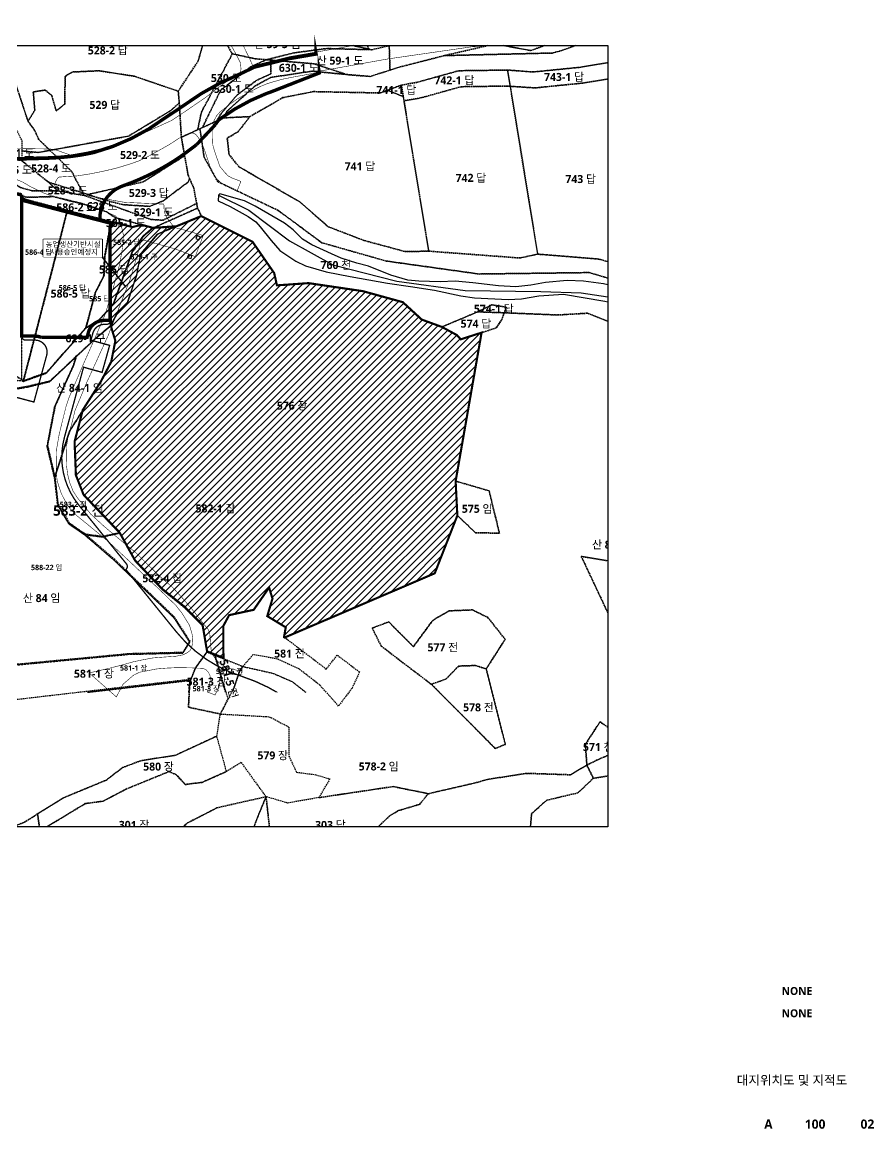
# Model space of a CAD drawing. Header units: millimetres. Extents: x 16229 to 190005487, y 10188 to 455456909.
# Drawn here: x 193436 to 322646, y 10188 to 178141 of the extents above; entities that cross this region are included whole.
import ezdxf
from ezdxf.enums import TextEntityAlignment as Align
from ezdxf.xclip import XClip

# ---------------------------------------------------------------- set-up
doc = ezdxf.new("R2010")
doc.units = ezdxf.units.MM
doc.header["$LTSCALE"] = 50
doc.header["$MEASUREMENT"] = 0
doc.header["$XCLIPFRAME"] = 0
for name, pattern in [('CENTER', [2, 1.25, -0.25, 0.25, -0.25]), ('DASHED', [0.75, 0.5, -0.25]), ('HID', [5, 3, -2])]:
    doc.linetypes.add(name, pattern=pattern)
doc.layers.get('0').update_dxf_attribs({"linetype": 'CONTINUOUS'})
for name, color, linetype in [('-0', 7, 'CONTINUOUS'), ('83', 8, 'CONTINUOUS'), ('A-ANNO-TITL', 7, 'CONTINUOUS'), ('AA200', 7, 'CONTINUOUS'), ('AE340', 7, 'CONTINUOUS'), ('BA001', 5, 'CONTINUOUS'), ('BA002', 7, 'CONTINUOUS'), ('CAA002', 30, 'CONTINUOUS'), ('LSMD_CONT_LDREG_41500', 1, 'CONTINUOUS'), ('Text1', 7, 'CONTINUOUS'), ('가구1', 5, 'CONTINUOUS'), ('건축계획', 7, 'CONTINUOUS'), ('관경', 7, 'CONTINUOUS'), ('연속도_연속지적1', 7, 'CONTINUOUS'), ('지적', 7, 'CONTINUOUS')]:
    doc.layers.add(name, color=color, linetype=linetype)
doc.styles.add('SH_대대리576', font='NanumGothicBold.ttf')

# ---------------------------------------------------------------- blocks, each defined once
blk = doc.blocks.new('A$C3D0067BF')
at = {"layer": '83', "linetype": 'CENTER', "ltscale": 3, "const_width": 500, "elevation": -23480, "flags": 128}
blk.add_lwpolyline([(91824, 24270), (92754, 24379, 0.0218866), (101029, 25787, 0.0958552), (128057, 38926), (133103, 42250), (135120, 43639, -0.0619945), (155638, 55156), (155638, 55156), (161630, 57998), (174309, 61127), (184874, 62947), (184874, 62949), (186105, 55803), (167393, 48474), (166296, 48121, 0.0654406), (148838, 38578, 0.1231331), (146974, 36342), (139873, 28811, -0.0123486), (133185, 23870, -0.019319), (126982, 20044), (126982, 20044, -0.0172252), (121216, 17045), (121216, 17045, -0.0261858), (112092, 13265, 0.3340423), (103455, 242), (90927, 3460), (75018, 7628), (74563, 7932, -0.2069077), (73933, 9389), (73933, 9944, 0.0499299), (70960, 10247), (40929, 10301), (30757, 14069), (26534, 14077), (20678, 13603), (19088, 13474), (3185, 11696), (1537, 11362), (195, 17975), (195, 17978), (216, 17982), (195, 17975), (217, 17982), (218, 17981, -0.0383885), (34133, 22313), (52168, 22810), (54873, 22885), (63054, 23110), (67779, 23240), (81092, 23607), (82885, 23657, 0.0235976), (91824, 24270)], format="xyb", dxfattribs=at)
blk = doc.blocks.new('A$C34E84CA0')
at = {"layer": '83', "linetype": 'ByBlock', "flags": 128}
blk.add_lwpolyline([(136768, 289298, 200, 200, 0), (134475, 289298, 200, 200, 0.3381239), (128687, 284878, 200, 200, 0), (128142, 282882, 200, 200, 0), (110890, 282882, 200, 200, 0.1030068), (108495, 283381, 200, 200, 0), (103494, 283381, 200, 200, 0), (103494, 283381, 200, 200, 0), (103494, 283381, 200, 200, 0), (103494, 283381, 200, 200, 0), (103494, 335165, 200, 200, 0), (104579, 334440, 200, 200, 0), (104579, 334440, 200, 200, 0), (120488, 330272, 200, 200, 0), (137496, 325904, 200, 200, 0), (136769, 324635, 200, 200, 0), (136769, 293998, 200, 200, 0), (136768, 289298, 200, 200, 0)], format="xyseb", close=True, dxfattribs=at)
at = {"layer": '83', "linetype": 'DASHED', "ltscale": 3}
for points in [[(103494, 266732), (103494, 335165), (104579, 334440), (120488, 330272), (115394, 310375), (104026, 266412)], [(120488, 330272), (137496, 325904), (136559, 324268), (134520, 313118), (134177, 305795), (131021, 299632), (127461, 286347), (112633, 269455), (104026, 266412), (115394, 310375)], [(136769, 324635), (136769, 293998), (136769, 293997), (131911, 288880), (127461, 286347), (131021, 299632), (134177, 305795), (134520, 313118), (136559, 324268)], [(136769, 287129), (130844, 282202), (123771, 275549), (113940, 266303), (105715, 264312), (100975, 263486), (95268, 267119), (103494, 266732), (104026, 266412), (112633, 269455), (127461, 286347), (131911, 288880), (136768, 293996)], [(136769, 287129), (138518, 281336), (136958, 273487), (133124, 266155), (126295, 255418), (121342, 247632), (115774, 230272), (113006, 242081), (115832, 256899), (122893, 272477), (123771, 275549), (130844, 282202)], [(64262, 145194), (95268, 267119), (100975, 263486), (105715, 264312), (113940, 266303), (123771, 275549), (122893, 272477), (115832, 256899), (113006, 242081), (115774, 230272), (116927, 220137), (121180, 212987), (126954, 209008), (138182, 199330), (160506, 177864), (166433, 168709), (163838, 164636), (143607, 164146), (94042, 159461), (89625, 145434), (63273, 143113)], [(123733, 231030), (126601, 223723), (140074, 209560), (133563, 208111), (126954, 209008), (121180, 212987), (116927, 220137), (115774, 230272), (121342, 247632), (126295, 255418), (123236, 243543)], [(140074, 209560), (145870, 199093), (156075, 188381), (164176, 181890), (171200, 174827), (172870, 164985), (168488, 158869), (166718, 154407), (89625, 145434), (94042, 159461), (143607, 164146), (163838, 164636), (166433, 168709), (160506, 177864), (138182, 199330), (126954, 209008), (133563, 208111)], [(172870, 164985), (175791, 163814), (180689, 147080), (177787, 141424), (165830, 143958), (166280, 152961), (166718, 154407), (168488, 158869)], [(186430, 159565), (185205, 158184), (182931, 151451), (180689, 147080), (175791, 163814), (179008, 162558)], [(319848, 139121), (314310, 130704), (315242, 122753), (309028, 118636), (292485, 119173), (277875, 116891), (273263, 115576), (255743, 111541), (242600, 114222), (215211, 110782), (218878, 118076), (213704, 119651), (206418, 120610), (203531, 126659), (203593, 137534), (196203, 141412), (177787, 141424), (180689, 147080), (182931, 151451), (185205, 158184), (186430, 159565), (197625, 157052), (204774, 153945), (211667, 148559), (218382, 141072), (235142, 131281), (274117, 135249), (280847, 128489), (284604, 130043)], [(166718, 154407), (166280, 152961), (165830, 143958), (177787, 141424), (176447, 133129), (160934, 125961), (147920, 123909), (141202, 121364), (134914, 116604), (133331, 115948), (118953, 109988), (109249, 103979), (104404, 100849), (101325, 99701), (97612, 90455), (98596, 79064), (107761, 61647), (111425, 60181), (121290, 63832), (105293, 39116), (81634, 22813), (51965, 47913), (66641, 84131), (89625, 145434)], [(44193, 102980), (63273, 143113), (89625, 145434), (66641, 84131), (51965, 47913), (81634, 22813), (79342, 19180), (18073, 50442), (3807, 93806)], [(180097, 119869), (176447, 133129), (177787, 141424), (196203, 141412), (203593, 137534), (203531, 126659), (206418, 120610), (213704, 119651), (218878, 118076), (215211, 110782), (202934, 108045), (194918, 110415), (185631, 123314)], [(176447, 133129), (180097, 119869), (170943, 115804), (164545, 114987), (161275, 118677), (158511, 119836), (142527, 113299), (133826, 108745), (127136, 107827), (110187, 97580), (109249, 103979), (118953, 109988), (133331, 115948), (134914, 116604), (141202, 121364), (147920, 123909), (160934, 125961)], [(194918, 110415), (176504, 106258), (165492, 100581), (144564, 83002), (135948, 69260), (121290, 63832), (111425, 60181), (107761, 61647), (98596, 79064), (97612, 90455), (101325, 99701), (104404, 100849), (109249, 103979), (110187, 97580), (127136, 107827), (133826, 108745), (142527, 113299), (158511, 119836), (161275, 118677), (164545, 114987), (170943, 115804), (180097, 119869), (185631, 123314)], [(317291, 67248), (306597, 65911), (294829, 61762), (294187, 57995), (291562, 52358), (266288, 50212), (257325, 51368), (235731, 60112), (232433, 57825), (223523, 68319), (227183, 69182), (236685, 64508), (237573, 66397), (234671, 71588), (230822, 76940), (227177, 86017), (228570, 91013), (241163, 103167), (244517, 105186), (252458, 107550), (255743, 111541), (273263, 115576), (277875, 116891), (292485, 119173), (309028, 118636), (315242, 122753), (317577, 117326), (311800, 111832), (300115, 109104), (294449, 104040), (293454, 92252), (298085, 81555), (309762, 74356), (315203, 68089)], [(317577, 117326), (330920, 119420), (337664, 117709), (345470, 120062), (350929, 123621), (350475, 119954), (356033, 99871), (359725, 97562), (374584, 80974), (361212, 75353), (357856, 74785), (354383, 75505), (336601, 76270), (332076, 75103), (330061, 71716), (317291, 67248), (315203, 68089), (309762, 74356), (298085, 81555), (293454, 92252), (294449, 104040), (300115, 109104), (311800, 111832)], [(217057, 63377), (205793, 69715), (198215, 80545), (194918, 110415), (202934, 108045), (215211, 110782), (242600, 114222), (255743, 111541), (252458, 107550), (244517, 105186), (241163, 103167), (228570, 91013), (227177, 86017), (230822, 76940), (234671, 71588), (237573, 66397), (236685, 64508), (227183, 69182), (223523, 68319), (232433, 57825), (229919, 56319), (227106, 56173), (222036, 57663)], [(81634, 22813), (105293, 39116), (121290, 63832), (135948, 69260), (144564, 83002), (165492, 100581), (176504, 106258), (194918, 110415), (191943, 103286), (187437, 91107), (184328, 73266), (186717, 63064), (191623, 61514), (96671, 10338), (79342, 19180)], [(194918, 110415), (198215, 80545), (205793, 69715), (217057, 63377), (212802, 61168), (196304, 60036), (186717, 63064), (184328, 73266), (187437, 91107), (191943, 103286)], [(191623, 61514), (196304, 60036), (212802, 61168), (217057, 63377), (222036, 57663), (227106, 56173), (229919, 56319), (232433, 57825), (235731, 60112), (257325, 51368), (266288, 50212), (291562, 52358), (294187, 57995), (305303, 58154), (316131, 58940), (326036, 59838), (331152, 60869), (343620, 61751), (352044, 63750), (363936, 68791), (361212, 75353), (374584, 80974), (377817, 86106), (391869, 86274), (397029, 86008), (390482, 32518), (343646, 16457), (320662, 26848), (291559, 23282), (214782, 16119), (143763, 100), (114836, 1070), (96671, 10338)], [(361212, 75353), (363936, 68791), (352044, 63750), (343620, 61751), (331152, 60869), (326036, 59838), (316131, 58940), (305303, 58154), (294187, 57995), (294829, 61762), (306597, 65911), (317291, 67248), (330061, 71716), (332076, 75103), (336601, 76270), (354383, 75505), (357856, 74785)], [(48980, 2441), (49485, 34414), (96671, 10338), (114836, 1070)], [(167263, 32821), (170669, 20866), (172583, 14664), (144429, 17508), (141555, 17798), (141510, 23599), (155572, 30618), (166592, 35177)], [(166592, 35177), (155572, 30618), (141510, 23599), (141555, 17798), (172583, 14664), (170669, 20866)]]:
    blk.add_lwpolyline(points, close=True, dxfattribs=at)
at = {"layer": '83', "linetype": 'ByBlock', "elevation": -23504, "flags": 128}
blk.add_lwpolyline([(103494, 283381, 200, 200, 0), (103494, 266732, 200, 200, 0), (95268, 267119, 200, 200, 0), (64262, 145194, 200, 200, 0), (63272, 143113, 200, 200, 0), (44193, 102980, 200, 200, 0), (976, 93163, 200, 200, 0), (102, 37780, 200, 200, 0), (44256, 37082, 200, 200, 0), (49485, 34414, 200, 200, 0), (48980, 2441, 200, 200, 0), (114836, 1070, 200, 200, 0), (143763, 100, 200, 200, 0), (178583, 7954, 200, 200, 0), (214782, 16119, 200, 200, 0), (291559, 23282, 200, 200, 0), (320662, 26848, 200, 200, 0), (343646, 16457, 200, 200, 0), (390482, 32518, 200, 200, 0), (397029, 86008, 200, 200, 0), (391869, 86274, 200, 200, 0), (377817, 86106, 200, 200, 0), (374584, 80974, 200, 200, 0), (359725, 97562, 200, 200, 0), (356033, 99871, 200, 200, 0), (350475, 119954, 200, 200, 0), (350929, 123621, 200, 200, 0), (345470, 120062, 200, 200, 0), (337664, 117709, 200, 200, 0), (330920, 119420, 200, 200, 0), (317577, 117326, 200, 200, 0), (315242, 122753, 200, 200, 0), (314310, 130704, 200, 200, 0), (319848, 139121, 200, 200, 0), (284604, 130043, 200, 200, 0), (280847, 128489, 200, 200, 0), (274117, 135249, 200, 200, 0), (235142, 131281, 200, 200, 0), (218382, 141072, 200, 200, 0), (211667, 148559, 200, 200, 0), (204774, 153945, 200, 200, 0), (197625, 157052, 200, 200, 0), (186430, 159565, 200, 200, 0), (179008, 162558, 200, 200, 0), (175791, 163814, 200, 200, 0), (172870, 164985, 200, 200, 0), (171200, 174827, 200, 200, 0), (164176, 181890, 200, 200, 0), (156075, 188381, 200, 200, 0), (145870, 199093, 200, 200, 0), (141882, 206295, 200, 200, 0), (140074, 209560, 200, 200, 0), (126601, 223723, 200, 200, 0), (123733, 231030, 200, 200, 0), (123236, 243543, 200, 200, 0), (126295, 255418, 200, 200, 0), (133124, 266155, 200, 200, 0), (136958, 273487, 200, 200, 0), (138518, 281336, 200, 200, 0), (136769, 287129, 200, 200, 0), (136768, 289298, 200, 200, 0), (136768, 289298, 200, 200, 0), (134475, 289298, 200, 200, 0.3381239), (128687, 284878, 200, 200, 0), (128142, 282882, 200, 200, 0), (110890, 282882, 200, 200, 0.1030068), (108495, 283381, 200, 200, 0), (103494, 283381, 200, 200, 0), (103494, 283381, 200, 200, 0), (103494, 283381, 200, 200, 0), (103494, 283381, 0, 0, 0)], format="xyseb", dxfattribs=at)
at = {"layer": '83', "linetype": 'CENTER', "ltscale": 2, "const_width": 500, "flags": 128}
for points in [[(136768, 289277), (136768, 289277, -0.41042), (135268, 287796), (134475, 287796, 0.3381239), (130134, 284482), (129419, 281865), (136421, 279908), (133595, 269796), (126653, 271735), (119500, 245541, 0.2413826), (124848, 220094), (135409, 207057), (136925, 205185), (142707, 198047, -0.4142136), (142485, 195938), (161481, 172487, 0.1480106), (185933, 155899), (185933, 155899, -0.0991354), (209237, 142717), (215394, 137396, 0.1800891), (254627, 122791), (270483, 122791, -0.0087562), (273284, 122742, -0.0725543), (296007, 118610, -0.0271902), (304084, 115393, -0.0060913), (305843, 114553), (312601, 111223), (336348, 111684), (372488, 75974), (395800, 75974)], [(863, 85926), (52730, 91168), (52092, 97472), (62230, 118795), (67780, 130471), (70302, 135774), (70954, 137145, 0.0487281), (74552, 147113), (85780, 191265, -0.0462646), (91067, 206142), (94029, 212533, 0.0161262), (96512, 218380), (88911, 221087), (99510, 260962), (108060, 258689), (112684, 275622, 0.0031641), (112851, 276249, 0.4906979), (108495, 281880), (104993, 281880, -0.4142136), (103493, 283380), (103493, 283380)]]:
    blk.add_lwpolyline(points, format="xyb", dxfattribs=at)
blk.add_lwpolyline([(49010, 4440), (49010, 4440), (391266, 38926)], dxfattribs=at)
at = {"layer": '83', "linetype": 'DASHED', "ltscale": 3, "style": 'SH_대대리576'}
for s, p in [('586-4 답', (104740, 313841)), ('586-5 답', (117328, 300503)), ('585 답', (128742, 296412)), ('583-2 전', (117697, 219353)), ('588-22 임', (106965, 195692)), ('581-1 장', (140297, 158041)), ('581-5 전', (176247, 156766)), ('581-3 장', (167487, 150288)), ('579 장', (195176, 125513)), ('578-2 임', (243513, 124621)), ('580 장', (147533, 119479)), ('581-2 장', (90543, 104418)), ('301 장', (136027, 93205)), ('303 답', (213033, 89499)), ('301-1 임', (47651, 84674)), ('305-4 답', (269442, 83474)), ('302 장', (191000, 73521)), ('301-2 장', (145044, 58643)), ('301-4 임', (4466, 51601)), ('301-3 임', (262257, 37938)), ('산 89-4 임', (152394, 21682)), ('301-6 임', (71093, 12641))]:
    blk.add_text(s, height=2000, dxfattribs=at).set_placement(p)
blk = doc.blocks.new('사면')
at = {"layer": '가구1', "color": 8, "ltscale": 3, "flags": 128}
blk.add_lwpolyline([(298589.95, 360323.06), (298587.26, 360323.77), (298586.17, 360324.5), (298586.17, 360279.93)], dxfattribs=at)
blk = doc.blocks.new('G$CCDC9CEFE')
at = {"layer": 'AA200', "color": 8, "elevation": 75132, "flags": 128}
for points in [[(91542, 133569), (92022, 133345), (92239, 133781), (91735, 134017)], [(90303, 130773), (90867, 130609), (90992, 131001), (90517, 131201)]]:
    blk.add_lwpolyline(points, close=True, dxfattribs=at)
at = {"layer": 'AE340', "color": 8, "elevation": 75132, "flags": 128}
blk.add_lwpolyline([(87480, 137585), (87263, 137494), (87415, 137133), (87632, 137224)], dxfattribs=at)
at = {"layer": 'BA001', "color": 8, "elevation": 75132, "flags": 128}
blk.add_lwpolyline([(191722, 106145), (189396, 106675), (187174, 107550), (183847, 109723), (182159, 111093), (180609, 112601), (178939, 114558), (178133, 115679), (176770, 118083), (175964, 119201), (174289, 120860), (173479, 121419), (171877, 122167), (169810, 122863), (168246, 123062), (166903, 123205), (166438, 123534), (165689, 123759), (162924, 124020), (157859, 125062), (154628, 126018), (151369, 126927), (148429, 127321), (146044, 127414), (142847, 127092), (140698, 126695), (138517, 126469), (135939, 126633), (132171, 127065), (129592, 127282), (127420, 127185), (124248, 127282), (122669, 127447), (120178, 128167), (116890, 129518), (115160, 129939), (112899, 130659), (111454, 131294), (108563, 132614), (107216, 133449), (105816, 134852), (104564, 135814), (100278, 138291), (98699, 139113), (95076, 140100), (94875, 139924), (94825, 139082), (96612, 138242), (99220, 136809), (100364, 136031), (101007, 135286), (102602, 133273), (103893, 131784), (106226, 130238), (107638, 129531), (110693, 128692), (114208, 128011), (119674, 127016), (123046, 126543), (126569, 125983), (130449, 125131), (132414, 124852), (137366, 124616), (139353, 124727), (141894, 125167), (145493, 125406), (151543, 124384), (153650, 123762), (156316, 122982), (158664, 122607), (160637, 122530), (163998, 122318), (165752, 122250), (168059, 121973), (170177, 121500), (173522, 120309), (174772, 119732), (175349, 119194), (176380, 117504), (176929, 116021), (177802, 113855), (178843, 111949), (180119, 110185), (181413, 108961), (183877, 107306), (188160, 105215), (189481, 104816), (192339, 103993)], dxfattribs=at)
at = {"layer": 'BA002', "color": 8, "elevation": 75132, "flags": 128}
blk.add_lwpolyline([(94875, 139924), (99315, 137741), (105324, 133214), (111648, 129717), (121047, 127283), (131048, 125938), (142150, 125805), (148070, 125581), (165179, 122978), (172399, 121364), (174526, 120136), (175754, 119083), (178169, 114505), (182526, 109403), (187066, 106751), (193265, 105034), (195730, 104935), (201397, 105583), (204285, 105011), (206600, 103592), (209521, 99489)], dxfattribs=at)
at = {"layer": 'LSMD_CONT_LDREG_41500', "color": 7, "linetype": 'Continuous', "const_width": 0.102}
for points in [[(79099, 120791), (80143, 122775), (81551, 124152), (82915, 128226), (83487, 131315)], [(80641, 127145), (79451, 123863), (79099, 123492), (79099, 123493), (79099, 127043)]]:
    blk.add_lwpolyline(points, dxfattribs=at)
at = {"layer": 'LSMD_CONT_LDREG_41500', "color": 1, "linetype": 'Continuous', "const_width": 313}
blk.add_lwpolyline([(79099, 127043), (79099, 123493), (79099, 120791)], dxfattribs=at)
at = {"layer": '건축계획', "color": 8, "linetype": 'ByBlock', "elevation": 75132, "flags": 128}
blk.add_lwpolyline([(65290, 142207, 78.3, 78.3, 0), (66106, 141873, 78.3, 78.3, 0), (67318, 141166, 78.3, 78.3, 0), (69165, 140264, 78.3, 78.3, 0), (71066, 139570, 78.3, 78.3, 0), (72899, 139047, 78.3, 78.3, 0), (74865, 138595, 78.3, 78.3, 0), (76936, 138019, 78.3, 78.3, 0), (79742, 136910, 78.3, 78.3, 0), (80061, 136595, 78.3, 78.3, 0), (80265, 136224, 78.3, 78.3, 0), (80642, 135367, 78.3, 78.3, 0), (80890, 134314, 78.3, 78.3, 0), (80991, 133813, 78.3, 78.3, 0), (81010, 133471, 78.3, 78.3, 0), (80416, 129898, 78.3, 78.3, 0), (79292, 125704, 78.3, 78.3, 0), (78192, 122269, 78.3, 78.3, 0), (76643, 118678, 78.3, 78.3, 0), (75093, 115188, 78.3, 78.3, 0), (72957, 110207, 78.3, 78.3, 0), (72525, 108921, 78.3, 78.3, 0), (71960, 106661, 78.3, 78.3, 0), (71507, 104767, 78.3, 78.3, 0), (71143, 102672, 78.3, 78.3, 0), (71106, 101354, 78.3, 78.3, 0), (71116, 98985, 78.3, 78.3, 0), (71211, 98119, 78.3, 78.3, 0), (71455, 97227, 78.3, 78.3, 0), (71855, 96089, 78.3, 78.3, 0), (72273, 95290, 78.3, 78.3, 0), (72595, 94717, 78.3, 78.3, 0), (72993, 94083, 78.3, 78.3, 0), (73604, 93411, 78.3, 78.3, 0), (74078, 92916, 78.3, 78.3, 0), (75767, 91541, 78.3, 78.3, 0), (78730, 89092, 78.3, 78.3, 0), (82510, 85551, 78.3, 78.3, 0), (86202, 82077, 78.3, 78.3, 0), (88624, 79738, 78.3, 78.3, 0), (89523, 78597, 78.3, 78.3, 0), (90638, 76799, 78.3, 78.3, 0), (91068, 75303, 78.3, 78.3, 0), (91118, 75008, 78.3, 78.3, 0), (91076, 74185, 78.3, 78.3, 0), (90935, 73494, 78.3, 78.3, 0), (90708, 73096, 78.3, 78.3, 0), (90309, 72786, 78.3, 78.3, 0), (89670, 72476, 78.3, 78.3, 0), (88642, 72265, 78.3, 78.3, 0), (86905, 72147, 78.3, 78.3, 0), (85279, 72020, 78.3, 78.3, 0), (83876, 71760, 78.3, 78.3, 0), (82405, 71456, 78.3, 78.3, 0), (80564, 70933, 78.3, 78.3, 0), (78535, 70421, 78.3, 78.3, 0), (75915, 69817, 78.3, 78.3, 0), (79903, 66300, 78.3, 78.3, 0), (80883, 68158, 78.3, 78.3, 0), (82461, 69518, 78.3, 78.3, 0), (83333, 69924, 78.3, 78.3, 0), (85777, 70400, 78.3, 78.3, 0), (87209, 70521, 78.3, 78.3, 0), (88976, 70606, 78.3, 78.3, 0), (91023, 70557, 78.3, 78.3, 0), (92576, 70494, 78.3, 78.3, 0), (93050, 70297, 78.3, 78.3, 0), (93387, 69936, 78.3, 78.3, 0), (93632, 69465, 78.3, 78.3, 0), (93695, 69086, 78.3, 78.3, 0), (93659, 68673, 78.3, 78.3, 0), (93429, 67676, 78.3, 78.3, 0), (93234, 67032, 78.3, 78.3, 0), (94383, 66583, 78.3, 78.3, 0), (95014, 67936, 78.3, 78.3, 0), (95128, 68873, 78.3, 78.3, 0), (95122, 69196, 78.3, 78.3, 0), (95219, 69511, 78.3, 78.3, 0), (95509, 69654, 78.3, 78.3, 0), (96446, 69667, 78.3, 78.3, 0), (97464, 69558, 78.3, 78.3, 0), (98146, 69510, 78.3, 78.3, 0), (98324, 70137, 78.3, 78.3, 0), (97726, 70171, 78.3, 78.3, 0), (96630, 70451, 78.3, 78.3, 0), (95736, 70823, 78.3, 78.3, 0), (94944, 71331, 78.3, 78.3, 0), (94192, 72212, 78.3, 78.3, 0), (93879, 72724, 78.3, 78.3, 0), (93810, 73134, 78.3, 78.3, 0), (93616, 75482, 78.3, 78.3, 0), (93423, 76154, 78.3, 78.3, 0), (92777, 76907, 78.3, 78.3, 0), (91383, 78707, 78.3, 78.3, 0), (89727, 80660, 78.3, 78.3, 0), (88188, 82341, 78.3, 78.3, 0), (86086, 84168, 78.3, 78.3, 0), (82745, 87474, 78.3, 78.3, 0), (79667, 90007, 78.3, 78.3, 0), (78043, 91381, 78.3, 78.3, 0), (76158, 93118, 78.3, 78.3, 0), (74229, 95466, 78.3, 78.3, 0), (73558, 96493, 78.3, 78.3, 0), (73061, 97746, 78.3, 78.3, 0), (72770, 98907, 78.3, 78.3, 0), (72602, 100153, 78.3, 78.3, 0), (72558, 101569, 78.3, 78.3, 0), (72591, 103054, 78.3, 78.3, 0), (72854, 104627, 78.3, 78.3, 0), (73381, 106448, 78.3, 78.3, 0), (73835, 108313, 78.3, 78.3, 0), (75589, 112510, 78.3, 78.3, 0), (77128, 115880, 78.3, 78.3, 0), (78733, 119407, 78.3, 78.3, 0), (80271, 123349, 78.3, 78.3, 0), (81902, 127493, 78.3, 78.3, 0), (82994, 131187, 78.3, 78.3, 0), (83472, 133046, 78.3, 78.3, 0), (83525, 133262, 78.3, 78.3, 0), (83595, 133313, 78.3, 78.3, 0), (83834, 133334, 78.3, 78.3, 0), (84191, 133241, 78.3, 78.3, 0), (88523, 132036, 78.3, 78.3, 0), (91481, 130903, 78.3, 78.3, 0), (92640, 133997, 78.3, 78.3, 0), (89752, 134840, 78.3, 78.3, 0), (88753, 135090, 78.3, 78.3, 0), (88286, 135331, 78.3, 78.3, 0), (87585, 136233, 78.3, 78.3, 0), (87085, 137031, 78.3, 78.3, 0), (86922, 137598, 78.3, 78.3, 0), (86871, 138608, 78.3, 78.3, 0), (81103, 138869, 78.3, 78.3, 0), (76300, 139735, 78.3, 78.3, 0), (75147, 139938, 78.3, 78.3, 0), (73691, 140162, 78.3, 78.3, 0), (72088, 140680, 78.3, 78.3, 0), (71332, 140889, 78.3, 78.3, 0), (70941, 141078, 78.3, 78.3, 0), (70847, 141475, 78.3, 78.3, 0), (71044, 141997, 78.3, 78.3, 0), (71225, 142316, 78.3, 78.3, 0), (71408, 142563, 78.3, 78.3, 0), (72182, 142627, 78.3, 78.3, 0), (74203, 142753, 78.3, 78.3, 0), (76237, 143077, 78.3, 78.3, 0), (78114, 143461, 78.3, 78.3, 0), (79847, 143867, 78.3, 78.3, 0), (81636, 144404, 78.3, 78.3, 0), (83142, 144918, 78.3, 78.3, 0), (84570, 145608, 78.3, 78.3, 0), (86005, 146399, 78.3, 78.3, 0), (87729, 147379, 78.3, 78.3, 0), (89058, 148248, 78.3, 78.3, 0), (90032, 148782, 78.3, 78.3, 0), (90694, 149022, 78.3, 78.3, 0), (91104, 149058, 78.3, 78.3, 0), (91566, 148827, 78.3, 78.3, 0), (91971, 148299, 78.3, 78.3, 0), (92440, 147554, 78.3, 78.3, 0), (92937, 146270, 78.3, 78.3, 0), (93615, 144242, 78.3, 78.3, 0), (93971, 143174, 78.3, 78.3, 0), (94539, 142446, 78.3, 78.3, 0), (95134, 141815, 78.3, 78.3, 0), (95898, 141403, 78.3, 78.3, 0), (97594, 140471, 78.3, 78.3, 0), (98167, 141941, 78.3, 78.3, 0), (96819, 142466, 78.3, 78.3, 0), (96284, 142763, 78.3, 78.3, 0), (95846, 143216, 78.3, 78.3, 0), (95074, 144169, 78.3, 78.3, 0), (94681, 145296, 78.3, 78.3, 0), (94315, 146364, 78.3, 78.3, 0), (94054, 147260, 78.3, 78.3, 0), (93998, 148663, 78.3, 78.3, 0), (93997, 149580, 78.3, 78.3, 0), (94228, 150859, 78.3, 78.3, 0), (94613, 151577, 78.3, 78.3, 0), (95091, 152107, 78.3, 78.3, 0), (96426, 153182, 78.3, 78.3, 0), (97723, 154091, 78.3, 78.3, 0), (99252, 154971, 78.3, 78.3, 0), (101101, 155899, 78.3, 78.3, 0), (102146, 156323, 78.3, 78.3, 0), (104138, 156905, 78.3, 78.3, 0), (105617, 157207, 78.3, 78.3, 0), (108363, 157711, 78.3, 78.3, 0), (109139, 157842, 78.3, 78.3, 0), (109985, 158174, 78.3, 78.3, 0), (109985, 158173, 78.3, 78.3, 0), (111747, 158477, 78.3, 78.3, 0), (118070, 159613, 78.3, 78.3, 0), (119694, 159904, 78.3, 78.3, 0), (125868, 160798, 78.3, 78.3, 0), (132042, 161691, 78.3, 78.3, 0), (136677, 161983, 78.3, 78.3, 0), (140442, 162231, 78.3, 78.3, 0), (144584, 162478, 78.3, 78.3, 0), (148679, 162779, 78.3, 78.3, 0), (152372, 162982, 78.3, 78.3, 0), (155421, 163083, 78.3, 78.3, 0), (158757, 163064, 78.3, 78.3, 0), (159395, 163037, 0, 0, 0), (159379, 163059, 78.3, 78.3, 0), (159392, 165271, 78.3, 78.3, 0)], format="xyseb", dxfattribs=at)
at = {"layer": '건축계획', "color": 8, "linetype": 'ByBlock', "const_width": 78.3, "elevation": 75132, "flags": 128}
blk.add_lwpolyline([(132808, 165271), (132805, 165251), (132689, 164805), (132515, 164626), (119241, 162706), (111256, 161271), (105370, 160257), (100409, 159033), (100003, 158961), (99854, 159029), (99629, 159565), (98123, 162697), (96676, 162001), (96995, 161444), (97769, 160008), (98097, 159349), (98166, 158728), (98185, 158419), (98124, 158001), (97944, 157761), (96682, 157007), (94898, 155734), (92985, 154253), (91461, 153209), (89792, 152060), (87966, 150856), (80367, 147422), (78827, 147003), (77367, 146669), (75721, 146280), (73182, 145830), (73091, 145834), (70917, 146603), (70181, 146694), (63035, 146808)], dxfattribs=at)
at = {"layer": '건축계획', "color": 8, "linetype": 'ByBlock', "const_width": 78.3, "flags": 128}
blk.add_lwpolyline([(72759, 145796, -0.0211357), (69593, 145594), (68892, 145575), (63682, 145431), (61833, 145380)], format="xyb", dxfattribs=at)
at = {"layer": '연속도_연속지적1', "color": 32, "linetype": 'DASHED', "ltscale": 8}
for points in [[(60550, 165271), (60365, 162183), (61263, 158589), (62690, 154655), (66054, 147876), (66039, 146419), (68431, 146183), (70165, 146497), (68542, 148074), (67910, 149444), (66946, 150761), (64606, 157855), (65092, 161978), (67454, 165271)], [(67454, 165271), (65092, 161978), (64606, 157855), (66946, 150761), (67944, 152382), (67716, 155070), (69476, 155344), (70427, 154544), (71083, 152290), (72333, 153294), (72397, 157353), (73415, 157990), (77349, 158170), (82497, 157380), (88986, 155182), (91904, 159609), (92583, 161991), (92055, 163305), (88347, 164759), (85627, 164710), (84047, 164186), (81991, 165141), (78621, 164334), (75447, 165271)], [(91266, 165271), (92055, 163305), (92583, 161991), (91904, 159609), (88986, 155182), (89137, 153434), (89439, 148411), (91828, 149513), (92378, 152087), (96908, 160658), (95047, 163908), (94266, 165271)], [(95258, 164163), (95047, 163908), (96908, 160658), (100244, 159941), (101921, 159797), (105948, 160801), (110759, 161433), (117400, 161264), (116867, 161379), (104939, 163952), (95258, 164163)], [(95496, 165271), (95258, 164163), (104939, 163952), (116867, 161379), (116117, 165271)], [(156166, 164059), (151983, 163609), (145323, 161175), (143891, 160776), (128039, 160401), (121519, 158734), (120044, 158265), (117117, 157337), (114159, 157575), (113719, 157618), (108594, 158111), (102568, 157200), (100224, 155928), (96154, 152273), (95618, 151259), (99496, 151447), (104329, 154233), (108809, 155114), (118628, 154918), (121719, 156080), (123992, 156472), (130128, 158178), (137297, 158276), (141022, 157994), (148035, 158694), (153306, 159567), (156675, 159696), (162455, 159645), (167812, 159594), (167871, 159583), (173079, 158561), (183171, 157184), (189338, 155063), (200749, 152500)], [(116117, 165271), (116867, 161379), (117400, 161264), (119926, 161844), (119840, 164475), (119806, 165271)], [(134683, 165271), (134069, 165148), (126815, 163701), (119840, 164475), (119926, 161844), (120044, 158265), (121519, 158734), (128039, 160401), (135414, 162108), (140992, 163938), (147120, 163441), (146024, 165271)], [(153971, 165271), (150718, 164645), (147120, 163441), (140673, 161141), (135414, 162108), (128039, 160401), (143891, 160776), (145323, 161175), (151983, 163609), (156166, 164059), (161128, 163320), (165726, 162252), (169209, 161903), (170641, 161168), (175380, 161211), (177317, 160565), (180138, 160048), (187068, 159133), (190676, 157978), (196155, 157665)], [(140992, 163938), (135414, 162108), (140673, 161141), (147120, 163441), (140992, 163938)], [(119926, 161844), (117400, 161264), (110759, 161433), (105948, 160801), (101921, 159797), (102584, 159740), (108892, 159196), (113719, 157618), (114159, 157575), (117117, 157337), (120044, 158265), (119926, 161844)], [(96908, 160658), (92378, 152087), (91828, 149513), (92171, 149671), (92522, 149832), (95197, 155312), (99652, 158771), (101921, 159797), (100244, 159941), (96908, 160658)], [(101921, 159797), (99652, 158771), (95197, 155312), (92522, 149832), (94643, 150810), (95280, 151907), (97513, 154515), (100416, 156741), (102558, 157716), (102584, 159740), (101921, 159797)], [(102584, 159740), (102558, 157716), (100416, 156741), (97513, 154515), (95280, 151907), (94643, 150810), (95618, 151259), (96154, 152273), (100224, 155928), (102568, 157200), (108594, 158111), (113719, 157618), (108892, 159196), (102584, 159740)], [(153306, 159567), (148035, 158694), (141022, 157994), (137297, 158276), (137686, 155893), (141308, 155662), (148344, 156366), (153684, 157231), (153306, 159567)], [(77349, 158170), (73415, 157990), (72397, 157353), (72333, 153294), (71083, 152290), (70427, 154544), (69476, 155344), (67716, 155070), (67944, 152382), (66946, 150761), (67910, 149444), (68542, 148074), (70165, 146497), (81687, 148584), (87883, 152338), (89137, 153434), (88986, 155182), (82497, 157380), (77349, 158170)], [(137297, 158276), (130128, 158178), (123992, 156472), (121719, 156080), (121997, 154382), (122098, 153764), (124509, 154179), (130465, 155834), (137223, 155928), (137686, 155893), (137297, 158276)], [(121719, 156080), (119677, 155313), (121997, 154382), (121719, 156080)], [(137223, 155928), (130465, 155834), (124509, 154179), (122098, 153764), (125714, 131702), (139078, 130704), (141703, 131263), (137686, 155893), (137223, 155928)], [(153684, 157231), (148344, 156366), (141308, 155662), (137686, 155893), (141703, 131263), (150645, 130547), (158362, 128368), (153684, 157231)], [(119677, 155313), (118628, 154918), (108809, 155114), (104329, 154233), (99496, 151447), (97755, 149225), (96166, 148286), (96440, 145871), (97907, 144071), (106814, 138933), (110966, 135298), (116186, 133286), (122267, 131643), (125714, 131702), (122098, 153764), (121997, 154382), (119677, 155313)], [(89137, 153434), (87883, 152338), (81687, 148584), (70165, 146497), (73313, 143436), (75010, 140258), (75732, 140019), (83854, 141866), (89920, 145706), (89439, 148411), (89137, 153434)], [(99496, 151447), (95618, 151259), (94643, 150810), (92522, 149832), (92171, 149671), (92773, 145476), (94765, 141903), (103648, 137677), (110034, 132946), (119477, 130254), (133102, 128352), (149263, 128563), (157415, 126133), (167522, 124951), (173185, 123418), (177583, 120267), (183269, 112433), (186740, 109659), (192519, 107663), (201805, 108375), (207096, 106372), (210449, 102686), (213893, 95208), (216264, 92182)], [(193149, 109851), (187127, 111987), (183777, 115345), (178499, 123230), (171009, 126497), (161386, 128583), (158362, 128368), (150645, 130547), (141703, 131263), (139078, 130704), (125714, 131702), (122267, 131643), (116186, 133286), (110966, 135298), (106814, 138933), (97907, 144071), (96440, 145871), (96166, 148286), (97755, 149225), (99496, 151447)], [(92171, 149671), (91828, 149513), (89439, 148411), (89920, 145706), (90433, 142823), (90655, 142329), (91267, 140968), (91686, 138710), (91815, 138014), (92386, 136836), (99891, 133083), (103077, 128481), (103480, 126681), (108109, 127010), (116076, 125832), (121922, 124220), (124712, 121661), (127651, 120588), (132922, 122803), (134997, 123825), (137098, 123490), (136797, 122662), (144599, 122337), (149017, 122600), (153478, 120831), (163073, 121187), (168137, 119864), (171881, 117595), (179841, 107428), (189909, 105006), (190496, 103406), (191784, 101934)], [(216264, 92182), (213893, 95208), (210449, 102686), (207096, 106372), (201805, 108375), (192519, 107663), (186740, 109659), (183269, 112433), (177583, 120267), (173185, 123418), (167522, 124951), (157415, 126133), (149263, 128563), (133102, 128352), (119477, 130254), (110034, 132946), (103648, 137677), (94765, 141903), (92773, 145476), (92171, 149671)], [(70165, 146497), (68431, 146183), (66039, 146419), (66025, 144978), (69927, 141828), (75010, 140258), (73313, 143436), (70165, 146497)], [(58503, 144601), (54219, 142768), (57371, 143293), (58489, 143889), (61775, 142807), (65053, 140303), (66705, 139603), (70659, 139710), (74759, 138735), (78493, 137459), (79760, 136618), (83638, 135569), (85308, 135117), (91815, 138014), (91686, 138710), (86750, 136242), (84946, 136359), (75165, 139894), (71327, 140535), (67497, 140579), (65771, 141054), (62022, 143718), (58503, 144601)], [(61287, 145421), (58503, 144601), (62022, 143718), (65771, 141054), (67497, 140579), (71327, 140535), (69927, 141828), (66025, 144978), (61287, 145421)], [(89920, 145706), (83854, 141866), (75732, 140019), (77990, 139274), (80790, 138530), (84789, 138277), (86755, 139081), (90428, 141846), (90655, 142329), (90433, 142823), (89920, 145706)], [(69927, 141828), (71327, 140535), (75165, 139894), (75010, 140258), (69927, 141828)], [(90655, 142329), (90428, 141846), (86755, 139081), (84789, 138277), (80790, 138530), (77990, 139274), (75732, 140019), (75010, 140258), (75165, 139894), (84946, 136359), (86750, 136242), (91686, 138710), (91267, 140968), (90655, 142329)], [(65612, 139925), (53205, 139751), (53173, 127242), (53176, 117958), (54061, 117490), (61635, 115511), (66299, 112701), (70747, 129904), (72740, 137690), (66515, 139321), (65612, 139925)], [(65053, 140303), (65136, 140242), (65612, 139925), (66515, 139321), (72740, 137690), (79396, 135981), (79760, 136618), (78493, 137459), (74759, 138735), (70659, 139710), (66705, 139603), (65053, 140303)], [(91815, 138014), (85308, 135117), (83873, 133872), (82262, 131591), (79462, 123864), (77210, 121493), (75469, 120502), (69667, 113892), (66299, 112701), (61635, 115511)], [(65105, 111556), (66960, 111879), (70178, 112658), (74025, 116276), (76793, 118880), (79111, 120808), (80150, 122782), (81551, 124152), (82908, 128206), (83477, 131279), (84820, 132856), (85974, 134212), (92386, 136836), (91815, 138014)], [(72740, 137690), (70747, 129904), (66299, 112701), (69667, 113892), (75469, 120502), (76862, 125700), (78097, 128112), (78231, 130978), (79029, 135341), (79396, 135981), (72740, 137690)], [(79760, 136618), (79396, 135981), (82301, 135235), (83638, 135569), (79760, 136618)], [(79396, 135981), (79029, 135341), (78231, 130978), (78097, 128112), (76862, 125700), (75469, 120502), (77210, 121493), (79462, 123864), (82262, 131591), (83873, 133872), (85308, 135117), (83638, 135569), (82301, 135235), (79396, 135981)], [(134997, 123825), (132922, 122803), (136597, 122670), (136797, 122662), (137098, 123490), (134997, 123825)], [(136797, 122662), (136430, 121652), (135608, 120434), (133474, 119750), (129670, 97964), (134577, 96537), (136093, 90317), (132569, 90398), (129921, 92927), (126610, 84460), (104588, 75036), (110696, 70386), (112305, 72430), (115571, 69960), (114471, 67597), (112502, 64963), (109761, 68019), (106750, 70372), (103539, 71854), (99974, 72502), (98065, 70350), (97175, 67715), (96298, 66005), (95162, 63791), (102330, 63395), (105221, 61878), (105197, 57622), (106327, 55255), (109178, 54880), (111203, 54264), (109622, 51520), (120525, 53147), (125668, 52098), (132523, 53677), (134328, 54191), (140045, 55084), (146519, 54874), (148916, 56302), (148698, 59334), (150841, 62643), (152507, 61499), (154199, 58619), (160378, 60825), (148099, 86924), (161244, 84704), (173778, 86678), (181694, 92238), (187320, 96950), (193125, 101550)], [(191784, 101934), (190496, 103406), (189909, 105006), (179841, 107428), (171881, 117595), (168137, 119864), (163073, 121187), (153478, 120831), (149017, 122600), (144599, 122337), (136797, 122662)], [(132922, 122803), (127651, 120588), (129879, 119375), (130413, 118768), (133474, 119750), (135608, 120434), (136430, 121652), (136797, 122662), (136597, 122670), (132922, 122803)], [(79111, 120808), (76793, 118880), (74025, 116276), (73682, 115074), (70919, 108978), (69813, 103180), (70896, 98559), (73075, 105352), (75013, 108399), (77685, 112600), (79185, 115470), (79796, 118541), (79111, 120808)], [(74025, 116276), (70178, 112658), (66960, 111879), (65105, 111556)], [(62392, 70850), (81787, 72683), (89704, 72875), (90719, 74468), (88400, 78051), (79664, 86451), (75271, 90238), (73011, 91795), (71347, 94593), (70896, 98559), (69813, 103180), (70919, 108978), (73682, 115074), (74025, 116276)], [(75013, 108399), (73075, 105352), (70896, 98559), (71347, 94593), (73011, 91795), (75271, 90238), (77857, 89887), (80405, 90454), (75133, 95996), (74010, 98856), (73816, 103752), (75013, 108399)], [(129670, 97964), (129921, 92927), (132569, 90398), (136093, 90317), (134577, 96537), (129670, 97964)], [(187320, 96950), (181694, 92238), (173778, 86678), (161244, 84704), (148099, 86924), (160378, 60825), (162710, 61657), (168731, 66370), (172371, 68308), (180838, 72780), (184639, 74857), (189250, 76201), (191201, 76121), (194877, 77230), (197084, 76415), (200323, 72474), (200973, 72560), (187320, 96950)], [(134406, 77947), (136930, 74751), (134156, 70409), (136961, 59338), (135491, 58730), (126113, 68149), (118774, 73735), (117423, 76399), (119864, 77311), (123470, 73672), (126311, 77533), (128730, 78934), (132144, 79061), (134406, 77947)], [(132144, 79061), (128730, 78934), (126311, 77533), (123470, 73672), (119864, 77311), (117423, 76399), (118774, 73735), (126113, 68149), (128258, 68929), (130110, 70825), (132568, 70910), (134156, 70409), (136930, 74751), (134406, 77947), (132144, 79061)], [(184639, 74857), (180838, 72780), (172371, 68308), (168377, 62118), (159514, 56454), (156841, 56436), (154914, 57431), (154199, 58619), (150710, 57177), (148916, 56302), (149864, 54362), (155085, 55181), (157724, 54511), (160779, 55432), (162915, 56825), (171453, 63261), (173756, 63863), (175675, 65543), (178095, 65813), (182244, 68095), (183966, 69645), (184997, 73614), (184639, 74857)], [(93238, 73011), (91524, 70618), (90831, 68872), (90660, 68306), (90483, 64783), (95162, 63791), (96298, 66005), (94381, 72553), (93238, 73011)], [(132568, 70910), (130110, 70825), (128258, 68929), (126113, 68149), (135491, 58730), (136961, 59338), (134156, 70409), (132568, 70910)], [(90831, 68872), (60663, 65361)], [(57536, 17377), (66794, 23757), (73054, 33429), (69194, 32000), (67760, 32574), (64174, 39389)], [(65242, 47465), (66447, 47914), (68342, 49139), (72140, 51490), (77766, 53822), (78386, 54079), (80846, 55942), (83475, 56938), (88568, 57741), (94638, 60545), (95162, 63791), (90483, 64783), (90660, 68306), (90831, 68872)], [(150841, 62643), (148698, 59334), (148916, 56302), (150710, 57177), (154199, 58619), (152507, 61499), (150841, 62643)], [(94638, 60545), (88568, 57741), (83475, 56938), (80846, 55942), (78386, 54079), (77766, 53822), (72140, 51490), (68342, 49139), (68710, 46635), (75342, 50644), (77960, 51004), (81365, 52786), (87619, 55344), (88701, 54890), (89981, 53446), (92484, 53766), (96066, 55357), (94638, 60545)], [(98232, 56705), (96066, 55357), (92484, 53766), (89981, 53446), (88701, 54890), (87619, 55344), (81365, 52786), (77960, 51004), (75342, 50644), (68710, 46635), (68342, 49139), (66447, 47914), (65242, 47465), (63789, 43847), (64174, 39389), (67760, 32574), (69194, 32000), (73054, 33429), (78790, 35553), (82162, 40930), (90351, 47809), (94660, 50030), (101866, 51657), (98232, 56705)], [(148916, 56302), (146519, 54874), (140045, 55084), (134328, 54191), (132523, 53677), (125668, 52098), (124382, 50536), (121275, 49611), (119962, 48821), (115034, 44065), (114489, 42110), (115916, 38558), (117422, 36464), (118557, 34432), (118210, 33693), (114492, 35522), (113060, 35184), (116546, 31078), (117837, 31973), (126287, 28551), (129794, 28099), (139684, 28939), (140711, 31144), (140963, 32619), (145568, 34242), (149752, 34765), (148935, 35094), (146806, 37547), (142237, 40364), (140424, 44550), (140814, 49163), (143031, 51144), (147604, 52212), (149864, 54362), (148916, 56302)], [(162915, 56825), (160779, 55432), (157724, 54511), (155085, 55181), (149864, 54362), (147604, 52212), (143031, 51144), (140814, 49163), (140424, 44550), (142237, 40364), (146806, 37547), (148935, 35094), (149752, 34765), (154749, 36514), (155538, 37839), (157309, 38296), (164267, 37996), (165626, 37715), (166939, 37937), (172172, 40136), (166357, 46628), (164913, 47531), (162738, 55390), (162915, 56825)], [(120525, 53147), (109622, 51520), (105003, 50730), (101866, 51657), (103156, 39969), (106122, 35731), (110529, 33251), (112478, 31015), (114462, 30432), (115562, 30489), (116546, 31078), (113060, 35184), (114492, 35522), (118210, 33693), (118557, 34432), (117422, 36464), (115916, 38558), (114489, 42110), (115034, 44065), (119962, 48821), (121275, 49611), (124382, 50536), (125668, 52098), (120525, 53147)], [(101866, 51657), (94660, 50030), (90351, 47809), (82162, 40930), (78790, 35553), (73054, 33429), (66794, 23757), (57536, 17377), (56639, 15956), (63421, 12496), (100577, 32522), (98657, 33128), (97722, 37120), (98939, 44102), (100702, 48867), (101866, 51657)], [(101866, 51657), (100702, 48867), (98939, 44102), (97722, 37120), (98657, 33128), (102408, 31943), (108864, 32386), (110529, 33251), (106122, 35731), (103156, 39969), (101866, 51657)]]:
    blk.add_lwpolyline(points, dxfattribs=at)
at = {"layer": '-0', "linetype": 'ByBlock', "xscale": 390.6292005000005, "yscale": 390.6292005000005, "zscale": 390.6292005000005, "rotation": 359.9999999976292}
blk.add_blockref('사면', (-116570364, -140613671, 533), dxfattribs=at)
at = {"layer": 'Text1', "color": 32, "linetype": 'DASHED', "ltscale": 8, "style": 'SH_대대리576'}
for s, height, p in [('산 59-5 임', 1173.9, (103497, 162087)), ('산 58-2 임', 1173.9, (140474, 162473)), ('528-2 답', 1173.9, (78648, 161156)), ('630-1 도', 1173.9, (106673, 158604)), ('산 59-1 도', 1173.9, (112718, 159664)), ('530 도', 1173.9, (96021, 157104)), ('743-1 답', 1173.9, (145568, 157268)), ('530-1 도', 1173.9, (97131, 155514)), ('741-1 답', 1173.9, (120969, 155349)), ('742-1 답', 1173.9, (129485, 156780)), ('529 답', 1173.9, (78206, 153172)), ('527-1 도', 1173.9, (64925, 146090)), ('529-2 도', 1173.9, (83378, 145816)), ('741 답', 1173.9, (115637, 144158)), ('528-5 도', 1173.9, (64590, 143623)), ('528-4 도', 1173.9, (70330, 143843)), ('742 답', 1173.9, (131915, 142462)), ('743 답', 1173.9, (148008, 142283)), ('528-3 도', 1173.9, (72779, 140614)), ('529-3 답', 1173.9, (84665, 140248)), ('586-2 도', 1173.9, (74028, 138136)), ('628 도', 1173.9, (77810, 138314)), ('529-1 도', 1173.9, (85383, 137425)), ('585-1 도', 1173.9, (81289, 135849)), ('585 답', 1173.9, (79605, 129021)), ('586-5 답', 1173.9, (73195, 125483)), ('574-1 답', 1173.9, (135276, 123249)), ('574 답', 1173.9, (132651, 121068)), ('629-1 구', 1173.9, (75380, 118907)), ('산 84-1 임', 1173.9, (74501, 111641)), ('583-2 전', 1500, (74372, 93636)), ('575 임', 1173.9, (132832, 93900)), ('산 87 임', 1173.9, (152415, 88648)), ('산 84 임', 1173.9, (68943, 80801)), ('581 전', 1173.9, (105298, 72658)), ('577 전', 1173.9, (127787, 73573)), ('581-1 장', 1173.9, (76618, 69706)), ('581-3 장', 1173.9, (93143, 68541)), ('578 전', 1173.9, (133014, 64766)), ('571 천', 1173.9, (150597, 58964)), ('579 장', 1173.9, (102844, 57719)), ('580 장', 1173.9, (86088, 56075)), ('578-2 임', 1173.9, (118379, 56097)), ('301 장', 1173.9, (82504, 47518)), ('303 답', 1173.9, (111303, 47510))]:
    blk.add_text(s, height=height, dxfattribs=at).set_placement(p, align=Align.MIDDLE_CENTER)
blk.add_text('581-5 전', height=1173.9, rotation=286.20066, dxfattribs=at).set_placement((96400, 68953), align=Align.MIDDLE_CENTER)

msp = doc.modelspace()

# ---------------------------------------------------------------- hatches: boundary and pattern name
at = {"transparency": 33554687}
h = msp.add_hatch(dxfattribs=at)
h.set_pattern_fill('ANSI31', color=5, scale=5000, style=0)
h.set_pattern_definition([(45, (-147819831.9, -177482451.5), (-441.9417382, 441.9417382), [])])
h.paths.add_polyline_path([(210131, 143276), (208682, 139277), (207876, 136972), (207261, 135274), (206897, 134925), (206897, 132165), (207946, 134158), (209433, 135574), (210138, 137680), (210836, 139767), (211139, 141384), (211425, 142945), (212813, 144575), (213973, 145988), (216398, 147136), (213282, 146924), (211799, 145637)])
at = {"layer": '지적'}
h = msp.add_hatch(dxfattribs=at)
h.set_pattern_fill('ANSI31', color=130, scale=6075, style=0)
h.set_pattern_definition([(45, (-119839837.8, -143884750.84), (-536.959212, 536.959212), [])])
h.paths.add_polyline_path([(221748, 123869), (221631, 130426), (234081, 113883), (233427, 86297), (233159, 84803), (233238, 84742), (256030, 94496), (259457, 103260), (259197, 108472), (263134, 131020), (259966, 130004), (259414, 130633), (257108, 131888), (254066, 132998), (251179, 135646), (245128, 137315), (236882, 138534), (232091, 138194), (231674, 140057), (228377, 144820), (220609, 148704), (213973, 145988), (211389, 142953), (210800, 139773), (209396, 135577), (207946, 134158), (206870, 132115), (207579, 129769), (206947, 126590), (205394, 123621), (202628, 119272), (201390, 114463), (201591, 109395), (221003, 106738), (221303, 111589), (222149, 114275), (222132, 116286), (221177, 117572), (220439, 121437)])
h.paths.add_polyline_path([(234081, 113883), (221631, 130426), (221748, 123869), (220439, 121437), (221177, 117572), (222132, 116286), (222149, 114275), (221303, 111589), (221003, 106738), (201591, 109395), (202752, 106436), (208209, 100700), (208941, 99377), (210556, 96461), (214689, 92122), (217970, 89493), (220815, 86633), (221491, 82647), (222674, 82173), (223977, 81664), (223946, 86484), (224838, 88148), (228564, 88957), (230900, 92337), (231413, 90656), (230621, 88001), (233427, 86297)])
at = {"layer": '지적', "transparency": 33554687}
h = msp.add_hatch(dxfattribs=at)
h.set_pattern_fill('ANSI31', color=130, scale=6075, style=0)
h.set_pattern_definition([(45, (-119839837.8, -143884750.84), (-536.959212, 536.959212), [])])
h.paths.add_polyline_path([(206897, 134925), (207261, 135274), (209406, 141277), (210131, 143276), (211799, 145637), (213283, 146925), (211591, 147381), (210208, 147036), (207203, 147808), (206750, 147076), (206897, 138563)])

# ---------------------------------------------------------------- linework, layer by layer
for points in [[(206897, 134925), (207261, 135274), (209406, 141277), (210131, 143276), (211799, 145637), (213283, 146925), (211591, 147381), (210208, 147036), (207203, 147808), (206750, 147076), (206897, 138563)], [(210131, 143276), (208682, 139277), (207876, 136972), (207261, 135274), (206897, 134925), (206897, 132165), (207946, 134158), (209433, 135574), (210138, 137680), (210836, 139767), (211139, 141384), (211425, 142945), (212813, 144575), (213973, 145988), (216398, 147136), (213282, 146924), (211799, 145637), (210131, 143276)]]:
    msp.add_lwpolyline(points, close=True)
at = {"flags": 128}
msp.add_lwpolyline([(220609, 148704), (213973, 145988), (211389, 142953), (210800, 139773), (209396, 135577), (207946, 134158), (206870, 132115)], dxfattribs=at)
at = {"elevation": 9510}
msp.add_lwpolyline([(205574, 142519), (196663, 142519), (196663, 145185), (205574, 145185)], close=True, dxfattribs=at)
at = {"elevation": 9510, "flags": 128}
msp.add_lwpolyline([(209232, 137941), (205574, 142519), (197060, 142519)], dxfattribs=at)
at = {"layer": 'CAA002', "color": 8, "elevation": 9510, "flags": 128}
msp.add_lwpolyline([(204047, 143909), (204065, 143871), (204066, 143861)], dxfattribs=at)
at = {"layer": 'LSMD_CONT_LDREG_41500', "color": 7, "linetype": 'Continuous', "const_width": 0.105}
msp.add_lwpolyline([(282303, 132748), (279221, 133970), (274648, 133698), (266574, 134034), (266885, 134891), (264710, 135238), (262563, 134180), (257108, 131888), (254066, 132998), (251179, 135646), (245128, 137315), (236882, 138534), (232091, 138194), (231674, 140057), (228377, 144820), (220609, 148704), (220018, 149923), (219884, 150643), (219451, 152980), (218818, 154389), (218588, 154900), (218057, 157885), (217560, 160684), (220032, 161824), (220386, 161988), (221010, 157646), (223072, 153948), (232265, 149574), (238875, 144678), (248647, 141892), (262749, 139923), (279476, 140142), (282303, 139299)], dxfattribs=at)
for points in [[(206870, 134896), (207233, 135279), (210131, 143276), (211799, 145637), (213283, 146925), (220018, 149923), (220609, 148704), (213973, 145988), (212779, 144585), (211389, 142953), (210800, 139773), (209396, 135577), (207946, 134158), (206870, 132115)], [(212779, 144585), (213973, 145988), (220609, 148704), (228377, 144820), (231674, 140057), (232091, 138194), (236882, 138534), (245128, 137315), (251179, 135646), (254066, 132998), (257108, 131888), (259414, 130633), (259966, 130004), (263134, 131020), (259197, 108472), (259457, 103260), (256030, 94496), (233238, 84742), (233159, 84803), (233427, 86297), (234081, 113883), (221631, 130426), (221748, 123869), (220439, 121437), (221177, 117572), (222132, 116286), (222149, 114275), (221303, 111589), (221003, 106738), (201591, 109395), (201390, 114463), (202628, 119272), (205394, 123621), (206947, 126590), (207579, 129769), (206870, 132115), (207946, 134158), (209396, 135577), (210800, 139773), (211389, 142953)], [(206870, 147305), (207165, 147819), (210171, 147047), (211555, 147393), (213283, 146925), (211799, 145637), (210131, 143276), (207233, 135279), (206870, 134897), (206870, 134897)], [(234081, 113883), (233427, 86297), (230621, 88001), (231413, 90656), (230900, 92337), (228564, 88957), (224838, 88148), (223946, 86484), (223977, 81664), (222674, 82173), (221491, 82647), (220815, 86633), (222361, 88078), (221033, 86837), (217050, 91791), (208941, 99377), (208209, 100700), (202752, 106436), (201591, 109395), (221003, 106738), (221303, 111589), (222149, 114275), (222132, 116286), (221177, 117572), (220439, 121437), (221748, 123869), (221631, 130426)]]:
    msp.add_lwpolyline(points, close=True, dxfattribs=at)
at = {"layer": 'LSMD_CONT_LDREG_41500', "color": 1, "linetype": 'Continuous', "const_width": 324, "flags": 128}
msp.add_lwpolyline([(206897, 138563), (206824, 147145), (207203, 147808), (210171, 147047), (211552, 147392), (213318, 146914), (216859, 147169)], dxfattribs=at)
at = {"layer": '건축계획', "color": 210, "linetype": 'HID', "ltscale": 3, "const_width": 515, "elevation": 6086, "flags": 128}
msp.add_lwpolyline([(200554, 157726), (200928, 157770, 0.0218866), (204260, 158337, 0.0958552), (215145, 163628), (217176, 164966), (217989, 165526, -0.0619945), (226252, 170164), (226252, 170164), (228665, 171308), (233770, 172568), (238025, 173301), (238025, 173302), (238521, 170424), (230985, 167473), (230543, 167331, 0.0654406), (223513, 163488, 0.1231331), (222762, 162587), (219903, 159555, -0.0123486), (217210, 157565, -0.019319), (214712, 156024), (214712, 156024, -0.0172252), (212390, 154816), (212390, 154816, -0.0261858), (208716, 153294, 0.3340423), (205237, 148050), (200192, 149345), (193785, 151024), (193602, 151146, -0.2069077), (193349, 151733), (193349, 151957, 0.0499299), (192151, 152079), (180058, 152100), (175962, 153618), (174261, 153621), (171903, 153430), (171262, 153378), (164858, 152662), (164195, 152528), (163654, 155191), (163654, 155192), (163663, 155193), (163654, 155191), (163663, 155194), (163663, 155193, -0.0383885), (177321, 156938), (184584, 157138), (185673, 157168), (188968, 157259), (190871, 157311), (196232, 157459), (196954, 157479, 0.0235976), (200554, 157726)], format="xyb", dxfattribs=at)

# ---------------------------------------------------------------- block references
ref = msp.add_blockref('A$C3D0067BF', (163395, 148091, 9510), dxfattribs=dict(xscale=0.405, yscale=0.405, zscale=0.405))
XClip(ref).set_block_clipping_path([(18893.0498325049, -176916.994729513), (302893.0498322661, 44683.0052704873)])

# ---------------------------------------------------------------- texts
at = {"layer": 'A-ANNO-TITL', "style": 'SH_대대리576'}
for s, height, p in [('NONE', 1200, (310981, 31111)), ('NONE', 1200, (310981, 27734)), ('대지위치도 및 지적도', 1400, (310227, 17589)), ('A', 1400, (306650, 10908)), ('100', 1400, (313734, 10908)), ('02', 1400, (321663, 10908))]:
    msp.add_text(s, height=height, dxfattribs=at).set_placement(p, align=Align.MIDDLE)
at = {"layer": 'LSMD_CONT_LDREG_41500', "color": 7, "style": 'SH_대대리576'}
for s, height, p in [('585-2 답', 810, (209299, 144331)), ('629-1 구', 810, (211922, 142120)), ('576 장', 1215, (234393, 119330)), ('582-1 잡', 1215, (222764, 103726)), ('582-4 잡', 1215, (214702, 93135))]:
    msp.add_text(s, height=height, dxfattribs=at).set_placement(p, align=Align.CENTER)
at = {"layer": 'LSMD_CONT_LDREG_41500', "color": 7, "linetype": 'Continuous', "style": 'SH_대대리576'}
msp.add_text('760 천', height=1215, dxfattribs=at).set_placement((241031, 140679), align=Align.CENTER)

# ---------------------------------------------------------------- next in the draw order: wipeouts: each hides what was drawn before it
msp.add_wipeout([(196663, 145185), (196663, 142519), (205574, 142519), (205574, 145185)]).translate(0, 0, 9510)

# ---------------------------------------------------------------- next in the draw order: linework, layer by layer
msp.add_lwpolyline([(151292, 174584), (282303, 174584), (282303, 56043), (151292, 56043)], close=True)
at = {"layer": 'LSMD_CONT_LDREG_41500', "color": 1, "linetype": 'Continuous', "const_width": 324}
msp.add_lwpolyline([(206870, 132115), (207579, 129769), (206947, 126590), (205394, 123621), (202628, 119272), (201390, 114463), (201591, 109395), (202752, 106436), (208209, 100700), (208941, 99377), (210556, 96461), (214689, 92122), (217970, 89493), (220815, 86633), (221491, 82647), (222674, 82173), (223977, 81664), (223946, 86484), (224838, 88148), (228564, 88957), (230900, 92337), (231413, 90656), (230621, 88001), (233427, 86297), (233159, 84803), (233238, 84742), (256030, 94496), (259457, 103260), (259197, 108472), (263134, 131020), (259966, 130004), (259414, 130633), (257108, 131888), (254066, 132998), (251179, 135646), (245128, 137315), (236882, 138534), (232091, 138194), (231674, 140057), (228377, 144820), (220609, 148704), (216859, 147169)], dxfattribs=at)
at = {"layer": '건축계획', "color": 210, "linetype": 'HID', "ltscale": 3, "const_width": 515, "flags": 128}
msp.add_lwpolyline([(206749, 132870), (205827, 132870, 0.3381239), (203501, 131093), (203282, 130291), (196346, 130291, 0.1030068), (195384, 130491), (193373, 130491), (193373, 130491), (193373, 130491), (193373, 130491), (193373, 151309), (193809, 151017), (200205, 149342), (207042, 147586), (206750, 147076), (206749, 134759), (206749, 132870)], format="xyb", dxfattribs=at)

# ---------------------------------------------------------------- next in the draw order: block references
ref = msp.add_blockref('A$C34E84CA0', (151458, 15722), dxfattribs=dict(xscale=0.405, yscale=0.405, zscale=0.405))
XClip(ref).set_block_clipping_path([(48367.2794989198, 149919.0586154719), (332367.279498681, 371519.0586154722)])
at = {"layer": 'LSMD_CONT_LDREG_41500', "color": 1, "linetype": 'Continuous'}
ref = msp.add_blockref('G$CCDC9CEFE', (125087, 7168), dxfattribs=dict(at, xscale=1.034260826346196, yscale=1.034260826346196, zscale=1.034260826346196))
XClip(ref).set_block_clipping_path([(25336.5569680915, 47256.7400762925), (152007.6573640827, 161870.8420797903)])

# ---------------------------------------------------------------- next in the draw order: texts
at = {"layer": '관경', "color": 7, "style": 'SH_대대리576'}
for s, p in [('농업생산기반시설', (201175, 144432, 80790)), ('사용승인예정지', (201299, 143258, 80790))]:
    msp.add_text(s, height=810, dxfattribs=at).set_placement(p, align=Align.MIDDLE_CENTER)

doc.saveas('drawing.dxf')
